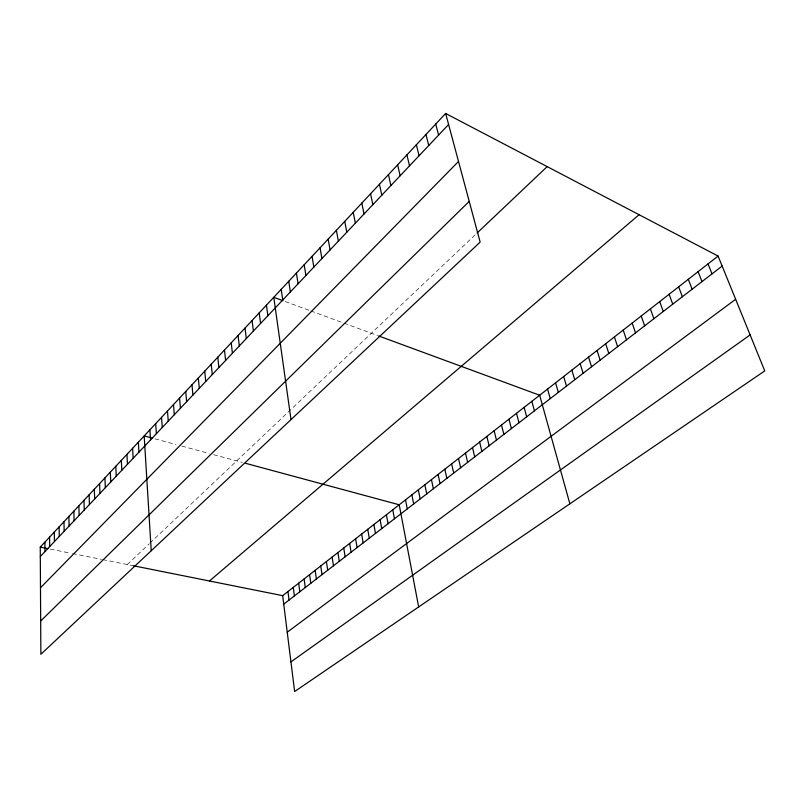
<?xml version="1.0" encoding="UTF-8"?>
<svg xmlns="http://www.w3.org/2000/svg" width="805" height="805" viewBox="0 0 805 805"><rect width="100%" height="100%" fill="white"/><g stroke="black" fill="none" stroke-linecap="round" stroke-linejoin="round"><path stroke-width="0.6" stroke-dasharray="4.03 3.02" d="M127.331 564.536L148.985 544.019M149.841 543.204L476.218 233.863M50.313 549.111L70.146 553.085M72.581 553.568L101.531 559.374M102.708 559.606L133.429 565.764M154.922 438.826L176.054 444.531M181.819 446.091L209.099 453.446M213.567 454.654L242.315 462.422M285.171 301.503L309.744 310.549M310.841 310.951L377.656 335.564"/><path stroke-width="1.21" d="M445.638 113.465L480.152 242.124L40.864 654.294L40.25 547.098L445.638 113.465L718.09 256.071L764.75 370.904L294.63 691.535L282.676 595.66L718.09 256.071M40.3 556.527L448.596 124.513M40.481 587.771L458.508 161.463M40.673 620.987L469.224 201.401M477.124 233.007L547.179 166.615M209.451 580.989L639.1 214.724M283.732 604.153L722.155 266.063M287.234 632.187L735.649 299.289M290.937 661.891L750.129 334.91M40.25 547.098L48.079 548.658M133.429 565.764L282.676 595.66M152.537 438.182L144.176 435.928L151.229 550.731M245.696 463.338L399.21 504.785L418.66 606.95M282.897 300.657L273.77 297.297L291.007 419.586M378.702 335.957L539.662 395.235L569.87 503.809M708.028 263.919L712.002 273.881M698.106 271.657L701.99 281.599M688.315 279.295L692.119 289.216M678.645 286.832L682.368 296.733M669.106 294.278L672.749 304.149M659.698 301.613L663.26 311.475M650.4 308.868L653.891 318.7M641.223 316.023L644.644 325.824M632.167 323.087L635.517 332.868M623.221 330.06L626.501 339.821M614.396 336.943L617.606 346.683M605.672 343.745L608.811 353.455M597.069 350.467L600.138 360.147M588.556 357.098L591.564 366.758M580.163 363.649L583.102 373.289M571.862 370.119L574.74 379.739M563.661 376.519L566.489 386.098M555.561 382.828L558.328 392.397M547.561 389.067L550.268 398.606M531.843 401.333L534.44 410.822M524.125 407.35L526.661 416.819M516.498 413.307L518.973 422.746M435.716 124.061L438.594 135.099M508.951 419.184L511.386 428.602M501.495 425L503.88 434.388M425.966 134.495L428.743 145.514M494.129 430.745L496.454 440.104M416.366 144.769L419.053 155.768M486.844 436.431L489.128 445.759M479.639 442.046L481.873 451.353M406.917 154.872L409.524 165.86M472.525 447.6L474.709 456.878M465.481 453.084L467.614 462.342M397.62 164.824L400.135 175.782M458.518 458.518L460.611 467.745M388.463 174.615L390.898 185.563M451.635 463.881L453.688 473.099M444.833 469.194L446.835 478.381M379.447 184.254L381.812 195.182M438.101 474.447L440.053 483.604M431.44 479.639L433.352 488.776M370.572 193.753L372.856 204.651M424.849 484.781L426.72 493.888M361.827 203.102L364.041 213.979M418.338 489.863L420.17 498.939M411.888 494.884L413.679 503.94M353.224 212.309L355.357 223.166M405.519 499.865L407.27 508.891M344.741 221.385L346.804 232.222M392.78 509.796L394.45 518.772M336.389 230.321L338.382 241.138M386.42 514.757L388.05 523.703M380.121 519.668L381.721 528.583M328.158 239.125L330.08 249.912M373.902 524.518L375.462 533.413M320.048 247.799L321.899 258.566M367.744 529.318L369.264 538.193M361.646 534.067L363.136 542.922M312.048 256.352L313.849 267.089M355.619 538.776L357.078 547.591M349.652 543.425L351.081 552.22M304.179 264.775L305.91 275.491M343.755 548.034L345.144 556.798M296.411 273.086L298.081 283.773M337.909 552.582L339.267 561.327M332.133 557.09L333.461 565.814M288.754 281.267L290.364 291.933M326.407 561.558L327.705 570.242M281.207 289.347L282.766 299.983M320.752 565.975L322.01 574.639M315.147 570.342L316.375 578.986M309.593 574.669L310.8 583.283M304.109 578.956L305.276 587.539M266.435 305.145L267.874 315.731M298.665 583.192L299.812 591.756M259.2 312.893L260.589 323.449M293.282 587.388L294.399 595.931M287.959 591.544L289.045 600.067M252.066 320.521L253.394 331.056M245.022 328.048L246.31 338.553M238.079 335.474L239.316 345.949M231.226 342.809L232.414 353.254M224.474 350.034L225.611 360.459M217.803 357.168L218.9 367.563M211.222 364.202L212.268 374.567M204.732 371.155L205.728 381.49M198.322 378.008L199.278 388.312M191.993 384.78L192.908 395.054M185.744 391.461L186.619 401.705M179.585 398.052L180.421 408.276M173.498 404.563L174.293 414.756M167.48 410.993L168.245 421.156M161.543 417.342L162.268 427.475M155.687 423.611L156.371 433.714M149.901 429.81L150.545 439.882M138.359 442.146L138.943 452.158M132.614 448.294L133.167 458.276M126.938 454.362L127.452 464.314M121.334 460.359L121.817 470.271M115.799 466.276L116.252 476.168M110.335 472.122L110.758 481.984M104.932 477.898L105.324 487.729M99.599 483.614L99.961 493.405M94.326 489.249L94.658 499.02M89.114 494.823L89.425 504.554M83.972 500.328L84.243 510.028M78.88 505.771L79.132 515.442M73.859 511.145L74.08 520.795M68.888 516.458L69.089 526.078M63.977 521.71L64.148 531.3M59.127 526.903L59.268 536.462M54.327 532.035L54.448 541.564M49.578 537.116L49.679 546.605M44.889 542.127L44.969 551.596"/></g></svg>
